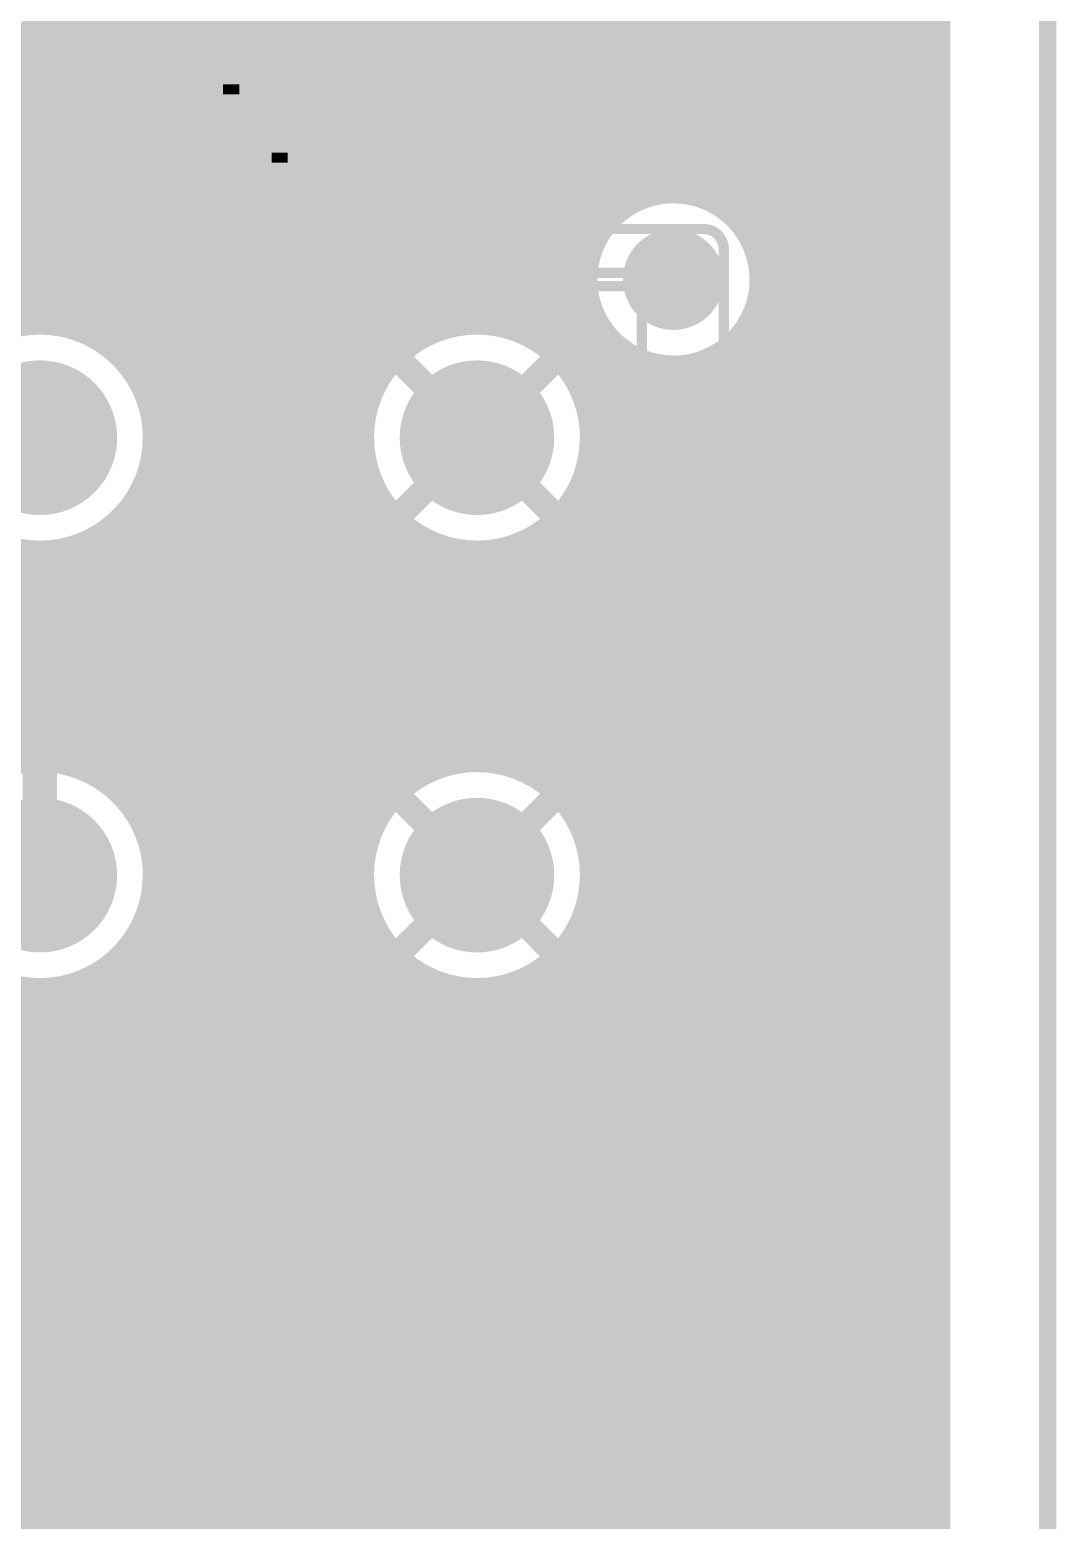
# Model space of a CAD drawing. Extents: x -5 to 100, y -56 to 115.
# Drawn here: x 84.86 to 100.13, y 48.76 to 70.9 of the extents above; entities that cross this region are included whole.
import ezdxf

# ---------------------------------------------------------------- set-up
doc = ezdxf.new("R2010")
doc.units = 0
doc.header["$MEASUREMENT"] = 0
doc.layers.get('0').update_dxf_attribs({"linetype": 'CONTINUOUS'})
for name, color, linetype in [('22-314-0_BOT', 7, 'CONTINUOUS'), ('22-314-0_DRD', 7, 'CONTINUOUS'), ('22-314-0_DRL', 2, 'CONTINUOUS'), ('22-314-0_SMB', 4, 'CONTINUOUS'), ('22-314-0_SMT', 3, 'CONTINUOUS'), ('22-314-0_SST', 5, 'CONTINUOUS'), ('22-314-0_TOP', 10, 'CONTINUOUS'), ('THRUHOLE_NPT', 9, 'CONTINUOUS'), ('THRUHOLE_TAP', 12, 'CONTINUOUS')]:
    doc.layers.add(name, color=color, linetype=linetype)

# ---------------------------------------------------------------- blocks, each defined once
blk = doc.blocks.new('ROUND_3')
at = {"const_width": 1.14935}
blk.add_lwpolyline([(-0.574674, 0, 1), (0.574674, 0, 1)], format="xyb", close=True, dxfattribs=at)
blk = doc.blocks.new('ROUND_5')
at = {"const_width": 0.75057}
blk.add_lwpolyline([(-0.375284, 0, 1), (0.375284, 0, 1)], format="xyb", close=True, dxfattribs=at)
blk = doc.blocks.new('ROUND_4')
at = {"const_width": 0.7493}
blk.add_lwpolyline([(-0.37465, 0, 1), (0.37465, 0, 1)], format="xyb", close=True, dxfattribs=at)
blk = doc.blocks.new('ROUND_18')
at = {"const_width": 0.65024}
blk.add_lwpolyline([(-0.32512, 0, 1), (0.32512, 0, 1)], format="xyb", close=True, dxfattribs=at)

msp = doc.modelspace()

# ---------------------------------------------------------------- linework, layer by layer
at = {"layer": '22-314-0_BOT'}
for points, const_width in [([(84.8868, 113.665), (84.8868, 66.4972)], 0.254), ([(85.1154, 113.665), (85.1154, 66.49974)], 0.254), ([(85.344, 113.665), (85.344, 66.46926)], 0.254), ([(85.5726, 113.665), (85.5726, 66.40576)], 0.254), ([(85.8012, 113.665), (85.8012, 66.30416)], 0.254), ([(86.0298, 113.665), (86.0298, 66.1543)], 0.254), ([(86.2584, 113.665), (86.2584, 65.94094)], 0.254), ([(86.487, 113.665), (86.487, 65.60566)], 0.254), ([(86.7156, 113.665), (86.7156, 13.92936)], 0.254), ([(86.9442, 113.665), (86.9442, 18.6182)], 0.254), ([(87.1728, 113.665), (87.1728, 18.95094)], 0.254), ([(87.4014, 113.665), (87.4014, 19.16684)], 0.254), ([(87.63, 113.665), (87.63, 19.31416)], 0.254), ([(87.8586, 113.665), (87.8586, 19.41576)], 0.254), ([(97.4598, 113.665), (97.4598, 3.1623)], 0.254), ([(97.6884, 113.665), (97.6884, 2.9718)], 0.254), ([(97.917, 113.665), (97.917, 2.74574)], 0.254), ([(98.1456, 113.665), (98.1456, 2.48158)], 0.254), ([(98.3742, 113.665), (98.3742, 2.16154)], 0.254), ([(98.425, 113.665), (98.425, 2.07772)], 0.254), ([(94.2594, 100.69068), (94.2594, 68.4403)], 0.254), ([(93.8022, 100.4189), (93.8022, 68.28282)], 0.254), ([(94.0308, 100.5459), (94.0308, 68.38696)], 0.254), ([(91.2876, 93.39834), (91.2876, 66.48704)], 0.254), ([(93.5736, 93.28912), (93.5736, 68.11264)], 0.254), ([(91.5162, 93.0275), (91.5162, 66.50228)], 0.254), ([(93.345, 92.9767), (93.345, 67.82308)], 0.254), ([(91.7448, 92.82684), (91.7448, 66.48704)], 0.254), ([(91.9734, 92.70238), (91.9734, 66.43624)], 0.254), ([(92.8878, 92.6846), (92.8878, 65.7733)], 0.254), ([(93.1164, 92.79382), (93.1164, 65.27038)], 0.254), ([(92.202, 92.6338), (92.202, 66.35242)], 0.254), ([(92.4306, 92.6084), (92.4306, 66.22542)], 0.254), ([(92.6592, 92.62364), (92.6592, 66.04254)], 0.254), ([(94.488, 85.7504), (94.488, 68.45046)], 0.254), ([(97.2312, 85.64626), (97.2312, 3.3274)], 0.254), ([(94.7166, 85.3821), (94.7166, 68.41998)], 0.254), ([(94.9452, 85.15858), (94.9452, 68.34378)], 0.254), ([(97.0026, 85.32368), (97.0026, 3.46964)], 0.254), ([(95.1738, 85.01126), (95.1738, 68.2117)], 0.254), ([(95.4024, 84.91474), (95.4024, 67.99834)], 0.254), ([(96.5454, 84.98586), (96.5454, 3.6957)], 0.254), ([(96.774, 85.12048), (96.774, 3.59156)], 0.254), ([(95.631, 84.85632), (95.631, 67.58432)], 0.254), ([(95.8596, 84.836), (95.8596, 3.91414)], 0.254), ([(96.0882, 84.8487), (96.0882, 3.85572)], 0.254), ([(96.3168, 84.89696), (96.3168, 3.7846)], 0.254), ([(91.059, 84.36102), (91.059, 66.43878)], 0.254), ([(88.0872, 84.20608), (88.0872, 19.47926)], 0.254), ([(88.3158, 83.89112), (88.3158, 19.50974)], 0.254), ([(90.8304, 83.98002), (90.8304, 66.35496)], 0.254), ([(88.5444, 83.68538), (88.5444, 19.5072)], 0.254), ([(90.3732, 83.58378), (90.3732, 66.04762)], 0.254), ([(90.6018, 83.74634), (90.6018, 66.22796)], 0.254), ([(88.773, 83.54314), (88.773, 19.47164)], 0.254), ([(89.0016, 83.44408), (89.0016, 19.4056)], 0.254), ([(89.2302, 83.38566), (89.2302, 19.29638)], 0.254), ([(89.6874, 83.3628), (89.6874, 18.91538)], 0.254), ([(89.916, 83.4009), (89.916, 65.28308)], 0.254), ([(90.1446, 83.47202), (90.1446, 65.77838)], 0.254), ([(89.4588, 83.35772), (89.4588, 19.14144)], 0.254), ([(98.425, 70.8914), (79.79156, 70.8914)], 0.254), ([(98.425, 70.6628), (80.02016, 70.6628)], 0.254), ([(98.425, 70.4342), (80.24876, 70.4342)], 0.254), ([(98.425, 70.2056), (80.47736, 70.2056)], 0.254), ([(98.425, 69.977), (80.6704, 69.977)], 0.254), ([(98.425, 69.7484), (80.75676, 69.7484)], 0.254), ([(98.425, 69.5198), (80.772, 69.5198)], 0.254), ([(98.425, 69.2912), (80.772, 69.2912)], 0.254), ([(98.425, 69.0626), (80.772, 69.0626)], 0.254), ([(98.425, 68.834), (80.772, 68.834)], 0.254), ([(98.425, 68.6054), (80.772, 68.6054)], 0.254), ([(94.00286, 68.3768), (80.772, 68.3768)], 0.254), ([(98.425, 68.3768), (94.86646, 68.3768)], 0.254), ([(93.61424, 68.1482), (80.772, 68.1482)], 0.254), ([(98.425, 68.1482), (95.25508, 68.1482)], 0.254), ([(93.40596, 67.9196), (80.772, 67.9196)], 0.254), ([(98.425, 67.9196), (95.46336, 67.9196)], 0.254), ([(93.27896, 67.691), (80.772, 67.691)], 0.254), ([(98.425, 67.691), (95.59036, 67.691)], 0.254), ([(93.2053, 67.4624), (80.772, 67.4624)], 0.254), ([(98.425, 67.4624), (95.66402, 67.4624)], 0.254), ([(93.17736, 67.2338), (80.772, 67.2338)], 0.254), ([(98.425, 67.2338), (95.69196, 67.2338)], 0.254), ([(93.19006, 67.0052), (80.772, 67.0052)], 0.254), ([(98.425, 67.0052), (95.67926, 67.0052)], 0.254), ([(93.24848, 66.7766), (80.772, 66.7766)], 0.254), ([(98.425, 66.7766), (95.62084, 66.7766)], 0.254), ([(95.631, 66.80454), (95.631, 44.72432)], 0.254), ([(93.35516, 66.548), (80.772, 66.548)], 0.254), ([(93.345, 66.56578), (93.345, 44.96308)], 0.254), ([(98.425, 66.548), (95.51416, 66.548)], 0.254), ([(90.75674, 66.3194), (85.77072, 66.3194)], 0.254), ([(93.53042, 66.3194), (92.27058, 66.3194)], 0.254), ([(98.425, 66.3194), (95.3389, 66.3194)], 0.254), ([(95.4024, 66.39052), (95.4024, 45.13834)], 0.254), ([(90.42146, 66.0908), (86.10854, 66.0908)], 0.254), ([(93.83014, 66.0908), (92.6084, 66.0908)], 0.254), ([(93.5736, 66.27622), (93.5736, 45.25264)], 0.254), ([(93.8022, 66.10604), (93.8022, 45.42282)], 0.254), ([(98.425, 66.0908), (95.03664, 66.0908)], 0.254), ([(95.1738, 66.17716), (95.1738, 45.3517)], 0.254), ([(90.3859, 65.97142), (91.51366, 64.84366)], 0.381), ([(92.64142, 65.97142), (91.51366, 64.84366)], 0.381), ([(94.0308, 66.0019), (94.0308, 45.52696)], 0.254), ([(94.2594, 65.94856), (94.2594, 45.5803)], 0.254), ([(94.488, 65.9384), (94.488, 45.59046)], 0.254), ([(94.7166, 65.96888), (94.7166, 45.55998)], 0.254), ([(94.9452, 66.04508), (94.9452, 45.48378)], 0.254), ([(90.20556, 65.8622), (86.3219, 65.8622)], 0.254), ([(98.425, 65.8622), (92.82176, 65.8622)], 0.254), ([(90.0557, 65.6336), (86.47176, 65.6336)], 0.254), ([(98.425, 65.6336), (92.97162, 65.6336)], 0.254), ([(89.9541, 65.405), (86.57336, 65.405)], 0.254), ([(98.425, 65.405), (93.07322, 65.405)], 0.254), ([(89.8906, 65.1764), (86.6394, 65.1764)], 0.254), ([(98.425, 65.1764), (93.13926, 65.1764)], 0.254), ([(89.86012, 64.9478), (86.66988, 64.9478)], 0.254), ([(90.3859, 63.7159), (91.51366, 64.84366)], 0.381), ([(92.64142, 63.7159), (91.51366, 64.84366)], 0.381), ([(98.425, 64.9478), (93.16974, 64.9478)], 0.254), ([(89.86012, 64.7192), (86.66734, 64.7192)], 0.254), ([(98.425, 64.7192), (93.1672, 64.7192)], 0.254), ([(89.89568, 64.4906), (86.63432, 64.4906)], 0.254), ([(89.916, 64.40424), (89.916, 58.78322)], 0.254), ([(93.1164, 64.41694), (93.1164, 58.77052)], 0.254), ([(98.425, 64.4906), (93.13418, 64.4906)], 0.254), ([(89.96172, 64.262), (86.56574, 64.262)], 0.254), ([(98.425, 64.262), (93.0656, 64.262)], 0.254), ([(90.0684, 64.0334), (86.45906, 64.0334)], 0.254), ([(86.487, 64.08166), (86.487, 59.1058)], 0.254), ([(90.1446, 63.91148), (90.1446, 59.27852)], 0.254), ([(92.8878, 63.91656), (92.8878, 59.27344)], 0.254), ([(98.425, 64.0334), (92.95892, 64.0334)], 0.254), ([(86.2584, 63.74892), (86.2584, 59.44108)], 0.254), ([(90.22334, 63.8048), (86.30666, 63.8048)], 0.254), ([(98.425, 63.8048), (92.80652, 63.8048)], 0.254), ([(86.0298, 63.53302), (86.0298, 59.65444)], 0.254), ([(90.44686, 63.5762), (86.0806, 63.5762)], 0.254), ([(90.3732, 63.64224), (90.3732, 59.54776)], 0.254), ([(90.6018, 63.45936), (90.6018, 59.7281)], 0.254), ([(92.4306, 63.4619), (92.4306, 59.72556)], 0.254), ([(98.425, 63.5762), (92.58046, 63.5762)], 0.254), ([(92.6592, 63.64478), (92.6592, 59.54268)], 0.254), ([(85.344, 63.2206), (85.344, 59.9694)], 0.254), ([(85.5726, 63.2841), (85.5726, 59.9059)], 0.254), ([(90.80246, 63.3476), (85.72754, 63.3476)], 0.254), ([(85.8012, 63.3857), (85.8012, 59.8043)], 0.254), ([(90.8304, 63.3349), (90.8304, 59.8551)], 0.254), ([(91.059, 63.25108), (91.059, 59.93892)], 0.254), ([(91.9734, 63.25108), (91.9734, 59.93638)], 0.254), ([(92.202, 63.3349), (92.202, 59.85256)], 0.254), ([(98.425, 63.3476), (92.2274, 63.3476)], 0.254), ([(98.425, 63.119), (80.772, 63.119)], 0.254), ([(84.8868, 63.19012), (84.8868, 59.99734)], 0.254), ([(85.1154, 63.19012), (85.1154, 59.99988)], 0.254), ([(91.2876, 63.20282), (91.2876, 59.98718)], 0.254), ([(91.5162, 63.18758), (91.5162, 60.00242)], 0.254), ([(91.7448, 63.20282), (91.7448, 59.98718)], 0.254), ([(98.425, 62.8904), (80.772, 62.8904)], 0.254), ([(98.425, 62.6618), (80.772, 62.6618)], 0.254), ([(98.425, 62.4332), (80.772, 62.4332)], 0.254), ([(98.425, 62.2046), (80.772, 62.2046)], 0.254), ([(98.425, 61.976), (80.772, 61.976)], 0.254), ([(98.425, 61.7474), (80.772, 61.7474)], 0.254), ([(98.425, 61.5188), (80.772, 61.5188)], 0.254), ([(98.425, 61.2902), (80.772, 61.2902)], 0.254), ([(98.425, 61.0616), (80.772, 61.0616)], 0.254), ([(98.425, 60.833), (80.772, 60.833)], 0.254), ([(98.425, 60.6044), (80.772, 60.6044)], 0.254), ([(98.425, 60.3758), (80.772, 60.3758)], 0.254), ([(98.425, 60.1472), (80.772, 60.1472)], 0.254), ([(90.99296, 59.9186), (85.5345, 59.9186)], 0.254), ([(98.425, 59.9186), (92.03436, 59.9186)], 0.254), ([(90.54592, 59.69), (85.98408, 59.69)], 0.254), ([(98.425, 59.69), (92.48394, 59.69)], 0.254), ([(90.28938, 59.4614), (86.24062, 59.4614)], 0.254), ([(90.3859, 59.47156), (91.51366, 58.3438)], 0.381), ([(92.64142, 59.47156), (91.51366, 58.3438)], 0.381), ([(98.425, 59.4614), (92.74048, 59.4614)], 0.254), ([(90.11412, 59.2328), (86.41334, 59.2328)], 0.254), ([(98.425, 59.2328), (92.9132, 59.2328)], 0.254), ([(89.9922, 59.0042), (86.53526, 59.0042)], 0.254), ([(98.425, 59.0042), (93.03512, 59.0042)], 0.254), ([(89.91346, 58.7756), (86.614, 58.7756)], 0.254), ([(98.425, 58.7756), (93.11386, 58.7756)], 0.254), ([(89.86774, 58.547), (86.65972, 58.547)], 0.254), ([(90.3859, 57.21604), (91.51366, 58.3438)], 0.381), ([(92.64142, 57.21604), (91.51366, 58.3438)], 0.381), ([(98.425, 58.547), (93.15958, 58.547)], 0.254), ([(89.85758, 58.3184), (86.67242, 58.3184)], 0.254), ([(98.425, 58.3184), (93.17228, 58.3184)], 0.254), ([(89.87536, 58.0898), (86.6521, 58.0898)], 0.254), ([(89.916, 57.90438), (89.916, 42.42308)], 0.254), ([(93.1164, 57.91708), (93.1164, 42.41038)], 0.254), ([(98.425, 58.0898), (93.15196, 58.0898)], 0.254), ([(89.9287, 57.8612), (86.59876, 57.8612)], 0.254), ([(98.425, 57.8612), (93.09862, 57.8612)], 0.254), ([(86.487, 57.5818), (86.487, 42.74566)], 0.254), ([(90.0176, 57.6326), (86.5124, 57.6326)], 0.254), ([(98.425, 57.6326), (93.01226, 57.6326)], 0.254), ([(86.2584, 57.24906), (86.2584, 43.08094)], 0.254), ([(90.14968, 57.404), (86.38032, 57.404)], 0.254), ([(90.1446, 57.41162), (90.1446, 42.91838)], 0.254), ([(98.425, 57.404), (92.88018, 57.404)], 0.254), ([(92.8878, 57.4167), (92.8878, 42.9133)], 0.254), ([(86.0298, 57.03316), (86.0298, 43.2943)], 0.254), ([(90.33764, 57.1754), (86.18982, 57.1754)], 0.254), ([(90.3732, 57.14238), (90.3732, 43.18762)], 0.254), ([(92.6592, 57.14492), (92.6592, 43.18254)], 0.254), ([(98.425, 57.1754), (92.68968, 57.1754)], 0.254), ([(85.8012, 56.88584), (85.8012, 43.44416)], 0.254), ([(90.62212, 56.9468), (85.90534, 56.9468)], 0.254), ([(90.6018, 56.9595), (90.6018, 43.36796)], 0.254), ([(90.8304, 56.83504), (90.8304, 43.49496)], 0.254), ([(92.202, 56.83504), (92.202, 43.49242)], 0.254), ([(98.425, 56.9468), (92.4052, 56.9468)], 0.254), ([(92.4306, 56.96204), (92.4306, 43.36542)], 0.254), ([(84.8868, 56.69026), (84.8868, 43.6372)], 0.254), ([(85.1154, 56.69026), (85.1154, 43.63974)], 0.254), ([(91.19362, 56.7182), (85.33384, 56.7182)], 0.254), ([(85.344, 56.72074), (85.344, 43.60926)], 0.254), ([(85.5726, 56.78424), (85.5726, 43.54576)], 0.254), ([(91.059, 56.75122), (91.059, 43.57878)], 0.254), ([(91.2876, 56.70296), (91.2876, 43.62704)], 0.254), ([(91.5162, 56.68772), (91.5162, 43.64228)], 0.254), ([(91.7448, 56.70296), (91.7448, 43.62704)], 0.254), ([(98.425, 56.7182), (91.8337, 56.7182)], 0.254), ([(91.9734, 56.75122), (91.9734, 43.57624)], 0.254), ([(98.425, 56.4896), (80.772, 56.4896)], 0.254), ([(98.425, 56.261), (80.772, 56.261)], 0.254), ([(98.425, 56.0324), (80.772, 56.0324)], 0.254), ([(98.425, 55.8038), (80.772, 55.8038)], 0.254), ([(98.425, 55.5752), (80.772, 55.5752)], 0.254), ([(98.425, 55.3466), (80.772, 55.3466)], 0.254), ([(98.425, 55.118), (80.772, 55.118)], 0.254), ([(98.425, 54.8894), (80.772, 54.8894)], 0.254), ([(98.425, 54.6608), (80.772, 54.6608)], 0.254), ([(98.425, 54.4322), (80.772, 54.4322)], 0.254), ([(98.425, 54.2036), (80.772, 54.2036)], 0.254), ([(98.425, 53.975), (80.772, 53.975)], 0.254), ([(98.425, 53.7464), (80.772, 53.7464)], 0.254), ([(98.425, 53.5178), (80.772, 53.5178)], 0.254), ([(98.425, 53.2892), (80.772, 53.2892)], 0.254), ([(98.425, 53.0606), (80.772, 53.0606)], 0.254), ([(98.425, 52.832), (80.772, 52.832)], 0.254), ([(98.425, 52.6034), (80.772, 52.6034)], 0.254), ([(98.425, 52.3748), (80.772, 52.3748)], 0.254), ([(98.425, 52.1462), (80.772, 52.1462)], 0.254), ([(98.425, 51.9176), (80.772, 51.9176)], 0.254), ([(98.425, 51.689), (80.772, 51.689)], 0.254), ([(98.425, 51.4604), (80.772, 51.4604)], 0.254), ([(98.425, 51.2318), (80.772, 51.2318)], 0.254), ([(98.425, 51.0032), (80.772, 51.0032)], 0.254), ([(98.425, 50.7746), (80.772, 50.7746)], 0.254), ([(98.425, 50.546), (80.772, 50.546)], 0.254), ([(98.425, 50.3174), (80.772, 50.3174)], 0.254), ([(98.425, 50.0888), (80.772, 50.0888)], 0.254), ([(98.425, 49.8602), (80.772, 49.8602)], 0.254), ([(98.425, 49.6316), (80.772, 49.6316)], 0.254), ([(98.425, 49.403), (80.772, 49.403)], 0.254), ([(98.425, 49.1744), (80.772, 49.1744)], 0.254), ([(98.425, 48.9458), (80.772, 48.9458)], 0.254), ([(98.425, 48.7172), (80.772, 48.7172)], 0.254)]:
    msp.add_lwpolyline(points, dxfattribs=dict(at, const_width=const_width))
at = {"layer": '22-314-0_BOT', "const_width": 0.254}
for points in [[(94.43466, 68.453, 0.4142136), (93.17736, 67.1957)], [(95.69196, 67.1957, 0.4142136), (94.43466, 68.453)], [(93.17736, 67.1957, 0.4142136), (94.43466, 65.9384)], [(94.43466, 65.93586, 0.4142136), (95.6945, 67.1957)], [(85.0138, 66.50228, 0.4142136), (83.35518, 64.84366)], [(86.67242, 64.84366, 0.4142136), (85.0138, 66.50228)], [(91.51366, 66.50228, 0.4142136), (89.85504, 64.84366)], [(93.17228, 64.84366, 0.4142136), (91.51366, 66.50228)], [(83.35772, 64.84366, 0.4142136), (85.0138, 63.18758)], [(85.0138, 63.18758, 0.4142136), (86.66988, 64.84366)], [(89.85758, 64.84366, 0.4142136), (91.51366, 63.18758)], [(91.51366, 63.18758, 0.4142136), (93.16974, 64.84366)], [(85.0138, 60.00242, 0.4142136), (83.35518, 58.3438)], [(86.67242, 58.3438, 0.4142136), (85.0138, 60.00242)], [(91.51366, 60.00242, 0.4142136), (89.85504, 58.3438)], [(93.17228, 58.3438, 0.4142136), (91.51366, 60.00242)], [(83.35772, 58.3438, 0.4142136), (85.0138, 56.68772)], [(85.0138, 56.68772, 0.4142136), (86.66988, 58.3438)], [(89.85758, 58.3438, 0.4142136), (91.51366, 56.68772)], [(91.51366, 56.68772, 0.4142136), (93.16974, 58.3438)]]:
    msp.add_lwpolyline(points, format="xyb", dxfattribs=at)
at = {"layer": '22-314-0_DRD', "const_width": 0.254}
for points in [[(99.9998, -2.99974), (99.9998, 112.99952)], [(85.6488, 65.47866), (84.3788, 65.47866)], [(85.6488, 65.47866), (84.3788, 64.20866)], [(85.6488, 64.20866), (84.3788, 65.47866)], [(85.6488, 64.20866), (85.6488, 65.47866)], [(90.87866, 65.47866), (90.87866, 64.20866)], [(92.14866, 65.47866), (90.87866, 65.47866)], [(92.14866, 65.47866), (90.87866, 64.20866)], [(92.14866, 64.20866), (90.87866, 65.47866)], [(92.14866, 64.20866), (92.14866, 65.47866)], [(84.3788, 64.20866), (85.6488, 64.20866)], [(90.87866, 64.20866), (92.14866, 64.20866)], [(85.6488, 58.9788), (84.3788, 58.9788)], [(85.6488, 58.9788), (84.3788, 57.7088)], [(85.6488, 57.7088), (84.3788, 58.9788)], [(85.6488, 57.7088), (85.6488, 58.9788)], [(90.87866, 58.9788), (90.87866, 57.7088)], [(92.14866, 58.9788), (90.87866, 58.9788)], [(92.14866, 58.9788), (90.87866, 57.7088)], [(92.14866, 57.7088), (90.87866, 58.9788)], [(92.14866, 57.7088), (92.14866, 58.9788)], [(84.3788, 57.7088), (85.6488, 57.7088)], [(90.87866, 57.7088), (92.14866, 57.7088)]]:
    msp.add_lwpolyline(points, dxfattribs=at)
at = {"layer": '22-314-0_DRL', "const_width": 0.254}
msp.add_lwpolyline([(99.9998, -2.99974), (99.9998, 112.99952)], dxfattribs=at)
at = {"layer": '22-314-0_SST'}
for points, const_width in [([(88.57742, 69.00418), (88.57742, 70.02018), (88.46058, 69.85)], 0.1524), ([(87.56142, 69.342), (87.56142, 69.17182), (87.62238, 69.00418), (87.8586, 69.00418), (87.91702, 69.17182), (87.91702, 70.02018)], 0.1524), ([(87.97798, 70.02018), (87.73922, 70.02018)], 0.1524), ([(89.1794, 69.00418), (89.535, 70.02018), (89.06002, 70.02018)], 0.1524), ([(88.6968, 69.00418), (88.46058, 69.00418)], 0.1524), ([(81.64576, 67.945), (94.88424, 67.945)], 0.1524), ([(95.18396, 67.64528), (95.18396, 55.54472)], 0.1524), ([(82.56524, 65.09512), (83.26374, 65.09512), (82.81416, 64.64554), (82.81416, 61.6458), (88.2142, 61.6458), (88.2142, 64.29502), (87.21598, 64.29502), (87.21598, 67.29476), (82.56524, 67.29476), (82.56524, 64.64554), (82.81416, 64.64554)], 0.1524), ([(87.21598, 67.29476), (86.76386, 67.0941)], 0.1524), ([(93.71584, 61.6458), (88.3158, 61.6458), (88.76538, 61.84392), (93.26372, 61.84392), (93.71584, 61.6458), (93.71584, 64.64554), (93.96476, 64.64554), (93.96476, 67.29476), (89.31402, 67.29476)], 0.1524), ([(89.7636, 67.0941), (89.7636, 63.84544), (89.31402, 64.29502), (89.31402, 67.29476), (89.7636, 67.0941), (93.96476, 67.0941)], 0.1524), ([(82.56524, 67.0941), (86.76386, 67.0941), (86.76386, 63.84544)], 0.1524), ([(87.76462, 66.94424), (87.76462, 64.84366), (88.76538, 64.84366), (88.76538, 66.94424), (87.76462, 66.94424)], 0.1524), ([(93.26372, 61.84392), (93.26372, 65.09512), (93.96476, 65.09512)], 0.1524), ([(93.26372, 65.09512), (93.71584, 64.64554)], 0.1524), ([(88.3158, 61.6458), (88.3158, 64.29502), (88.76538, 63.84544), (89.7636, 63.84544)], 0.1524), ([(87.21598, 64.29502), (86.76386, 63.84544), (87.76462, 63.84544)], 0.1524), ([(87.76462, 61.84392), (87.76462, 63.84544), (88.2142, 64.29502)], 0.1524), ([(89.31402, 64.29502), (88.3158, 64.29502)], 0.1524), ([(88.76538, 61.84392), (88.76538, 63.84544)], 0.1524), ([(94.08668, 62.71768), (94.2975, 62.50432), (94.72168, 62.50432), (94.9325, 62.71768), (94.9325, 62.9285), (94.50832, 63.35268), (94.9325, 63.77432), (94.08668, 63.77432)], 0.254), ([(82.81416, 61.6458), (83.26374, 61.84392), (87.76462, 61.84392), (88.2142, 61.6458)], 0.1524), ([(86.76386, 61.34354), (87.21598, 61.46546), (87.21598, 55.69458), (86.76386, 56.0959), (86.76386, 61.34354), (83.26374, 61.34354), (82.81416, 61.46546), (82.81416, 55.69458), (83.71586, 55.69458), (83.71586, 55.245), (82.89544, 55.245), (81.64576, 55.245)], 0.1524), ([(87.21598, 61.46546), (82.81416, 61.46546)], 0.1524), ([(94.88424, 55.245), (93.63456, 55.245), (92.81414, 55.245), (92.81414, 55.69458), (93.71584, 55.69458), (93.71584, 61.46546), (89.31402, 61.46546), (89.31402, 55.69458), (90.71356, 55.69458), (90.71356, 55.44566), (90.91422, 55.44566), (90.91422, 53.19522), (92.61602, 53.19522)], 0.1524), ([(89.31402, 61.46546), (89.7636, 61.34354)], 0.1524), ([(89.7636, 56.0959), (89.7636, 61.34354), (93.26372, 61.34354), (93.26372, 56.0959), (92.61602, 56.0959), (92.81414, 55.69458)], 0.1524), ([(93.71584, 61.46546), (93.26372, 61.34354)], 0.1524), ([(87.76462, 56.24576), (88.76538, 56.24576), (88.76538, 60.8457), (87.76462, 60.8457), (87.76462, 56.24576)], 0.1524), ([(90.91422, 55.44566), (90.91422, 56.0959), (90.71356, 55.69458)], 0.1524), ([(83.19516, 52.94376), (83.91398, 52.94376), (92.61602, 52.94376), (92.61602, 54.1782), (92.61602, 56.0959), (90.91422, 56.0959), (89.7636, 56.0959), (89.31402, 55.69458)], 0.1524), ([(83.71586, 55.245), (83.91398, 54.1782), (83.91398, 56.0959), (85.61578, 56.0959), (85.8139, 55.69458), (85.8139, 55.44566), (85.61578, 55.44566), (85.61578, 53.19522), (83.91398, 53.19522)], 0.1524), ([(86.76386, 56.0959), (85.61578, 56.0959), (85.61578, 55.44566)], 0.1524), ([(93.71584, 55.69458), (93.26372, 56.0959)], 0.1524), ([(85.8139, 55.69458), (87.21598, 55.69458)], 0.1524), ([(90.71356, 55.44566), (85.8139, 55.44566)], 0.1524), ([(90.41384, 55.44566), (90.41384, 53.19522), (86.11362, 53.19522), (86.11362, 55.44566)], 0.1524), ([(86.11362, 55.245), (90.41384, 55.245)], 0.1524), ([(92.81414, 55.245), (92.61602, 54.1782)], 0.1524), ([(93.63456, 53.24602), (93.63456, 55.245)], 0.1524), ([(94.50832, 53.48732), (94.50832, 54.75732), (94.2975, 54.5465)], 0.254), ([(83.91398, 53.6956), (85.61578, 53.6956)], 0.1524), ([(86.11362, 53.6956), (90.41384, 53.6956)], 0.1524), ([(90.91422, 53.6956), (92.61602, 53.6956)], 0.1524), ([(94.72168, 53.48732), (94.2975, 53.48732)], 0.254), ([(92.61602, 52.94376), (93.33484, 52.94376)], 0.1524)]:
    msp.add_lwpolyline(points, dxfattribs=dict(at, const_width=const_width))
at = {"layer": '22-314-0_SST', "const_width": 0.1524}
for points in [[(95.18396, 67.64528, 0.4142136), (94.88424, 67.945)], [(94.88424, 55.245, 0.4142136), (95.18396, 55.54472)], [(93.33484, 52.94376, 0.4142136), (93.6371, 53.24602)]]:
    msp.add_lwpolyline(points, format="xyb", dxfattribs=at)
at = {"layer": '22-314-0_TOP'}
for points, const_width in [([(97.4598, 113.665), (97.4598, 3.1623)], 0.254), ([(97.6884, 113.665), (97.6884, 2.9718)], 0.254), ([(97.917, 113.665), (97.917, 2.74574)], 0.254), ([(98.1456, 113.665), (98.1456, 2.48158)], 0.254), ([(98.3742, 113.665), (98.3742, 2.16154)], 0.254), ([(98.425, 113.665), (98.425, 2.07772)], 0.254), ([(84.8868, 88.58504), (84.8868, 66.4972)], 0.254), ([(85.1154, 88.35644), (85.1154, 66.49974)], 0.254), ([(85.344, 88.12784), (85.344, 66.46926)], 0.254), ([(85.5726, 87.89924), (85.5726, 66.40576)], 0.254), ([(85.8012, 87.67064), (85.8012, 66.30416)], 0.254), ([(86.0298, 87.44204), (86.0298, 66.1543)], 0.254), ([(86.2584, 87.21344), (86.2584, 65.94094)], 0.254), ([(86.487, 86.98484), (86.487, 65.60566)], 0.254), ([(86.7156, 86.75624), (86.7156, 40.386)], 0.254), ([(86.9442, 86.52764), (86.9442, 40.386)], 0.254), ([(87.1728, 86.29904), (87.1728, 40.386)], 0.254), ([(87.4014, 86.07044), (87.4014, 40.386)], 0.254), ([(87.63, 85.84184), (87.63, 40.386)], 0.254), ([(87.8586, 85.61324), (87.8586, 40.386)], 0.254), ([(91.2876, 85.598), (91.2876, 66.48704)], 0.254), ([(91.5162, 85.598), (91.5162, 66.50228)], 0.254), ([(91.7448, 85.598), (91.7448, 66.48704)], 0.254), ([(91.9734, 85.598), (91.9734, 66.43624)], 0.254), ([(92.202, 85.598), (92.202, 66.35242)], 0.254), ([(92.4306, 85.598), (92.4306, 66.22542)], 0.254), ([(92.6592, 85.598), (92.6592, 66.04254)], 0.254), ([(92.8878, 85.598), (92.8878, 65.7733)], 0.254), ([(93.1164, 85.598), (93.1164, 65.27038)], 0.254), ([(93.345, 85.598), (93.345, 67.82308)], 0.254), ([(93.5736, 85.598), (93.5736, 68.11264)], 0.254), ([(93.8022, 85.598), (93.8022, 68.28282)], 0.254), ([(94.0308, 85.598), (94.0308, 68.38696)], 0.254), ([(94.2594, 85.598), (94.2594, 68.4403)], 0.254), ([(94.488, 85.598), (94.488, 68.45046)], 0.254), ([(97.2312, 85.64626), (97.2312, 3.3274)], 0.254), ([(94.7166, 85.3821), (94.7166, 68.41998)], 0.254), ([(94.9452, 85.15858), (94.9452, 68.34378)], 0.254), ([(97.0026, 85.32368), (97.0026, 3.46964)], 0.254), ([(95.1738, 85.01126), (95.1738, 68.2117)], 0.254), ([(95.4024, 84.91474), (95.4024, 67.99834)], 0.254), ([(96.5454, 84.98586), (96.5454, 3.6957)], 0.254), ([(96.774, 85.12048), (96.774, 3.59156)], 0.254), ([(95.631, 84.85632), (95.631, 67.58432)], 0.254), ([(95.8596, 84.836), (95.8596, 3.91414)], 0.254), ([(96.0882, 84.8487), (96.0882, 3.85572)], 0.254), ([(96.3168, 84.89696), (96.3168, 3.7846)], 0.254), ([(91.059, 84.36102), (91.059, 66.43878)], 0.254), ([(88.0872, 84.20608), (88.0872, 40.386)], 0.254), ([(88.3158, 83.89112), (88.3158, 40.386)], 0.254), ([(90.8304, 83.98002), (90.8304, 66.35496)], 0.254), ([(88.5444, 83.68538), (88.5444, 40.386)], 0.254), ([(90.3732, 83.58378), (90.3732, 66.04762)], 0.254), ([(90.6018, 83.74634), (90.6018, 66.22796)], 0.254), ([(88.773, 83.54314), (88.773, 40.386)], 0.254), ([(89.0016, 83.44408), (89.0016, 40.386)], 0.254), ([(89.2302, 83.38566), (89.2302, 40.386)], 0.254), ([(89.6874, 83.3628), (89.6874, 40.47236)], 0.254), ([(89.916, 83.4009), (89.916, 65.28308)], 0.254), ([(90.1446, 83.47202), (90.1446, 65.77838)], 0.254), ([(89.4588, 83.35772), (89.4588, 40.386)], 0.254), ([(98.425, 70.8914), (80.04556, 70.8914)], 0.254), ([(85.0138, 64.84366), (79.33436, 70.5231), (26.24836, 70.5231)], 0.508), ([(98.425, 70.6628), (80.27416, 70.6628)], 0.254), ([(98.425, 70.4342), (80.50276, 70.4342)], 0.254), ([(98.425, 70.2056), (80.73136, 70.2056)], 0.254), ([(98.425, 69.977), (80.95996, 69.977)], 0.254), ([(85.0138, 58.3438), (85.0138, 61.0362), (76.454, 69.596), (31.496, 69.596), (31.242, 69.342)], 0.508), ([(77.36586, 69.7611), (85.54974, 61.57976)], 0.254), ([(98.425, 69.7484), (81.18856, 69.7484)], 0.254), ([(98.425, 69.5198), (81.41716, 69.5198)], 0.254), ([(98.425, 69.2912), (81.64576, 69.2912)], 0.254), ([(98.425, 69.0626), (81.87436, 69.0626)], 0.254), ([(98.425, 68.834), (82.10296, 68.834)], 0.254), ([(98.425, 68.6054), (82.33156, 68.6054)], 0.254), ([(94.00286, 68.3768), (82.56016, 68.3768)], 0.254), ([(98.425, 68.3768), (94.86646, 68.3768)], 0.254), ([(93.61424, 68.1482), (82.78876, 68.1482)], 0.254), ([(98.425, 68.1482), (95.25508, 68.1482)], 0.254), ([(93.40596, 67.9196), (83.01736, 67.9196)], 0.254), ([(98.425, 67.9196), (95.46336, 67.9196)], 0.254), ([(93.27896, 67.691), (83.24596, 67.691)], 0.254), ([(98.425, 67.691), (95.59036, 67.691)], 0.254), ([(93.2053, 67.4624), (83.47456, 67.4624)], 0.254), ([(98.425, 67.4624), (95.66402, 67.4624)], 0.254), ([(93.17736, 67.2338), (83.70316, 67.2338)], 0.254), ([(98.425, 67.2338), (95.69196, 67.2338)], 0.254), ([(93.19006, 67.0052), (83.93176, 67.0052)], 0.254), ([(98.425, 67.0052), (95.67926, 67.0052)], 0.254), ([(93.24848, 66.7766), (84.16036, 66.7766)], 0.254), ([(98.425, 66.7766), (95.62084, 66.7766)], 0.254), ([(95.631, 66.80454), (95.631, 44.72432)], 0.254), ([(93.35516, 66.548), (84.38896, 66.548)], 0.254), ([(93.345, 66.56578), (93.345, 44.96308)], 0.254), ([(98.425, 66.548), (95.51416, 66.548)], 0.254), ([(90.75674, 66.3194), (85.77072, 66.3194)], 0.254), ([(93.53042, 66.3194), (92.27058, 66.3194)], 0.254), ([(98.425, 66.3194), (95.3389, 66.3194)], 0.254), ([(95.4024, 66.39052), (95.4024, 45.13834)], 0.254), ([(90.42146, 66.0908), (86.10854, 66.0908)], 0.254), ([(93.83014, 66.0908), (92.6084, 66.0908)], 0.254), ([(93.5736, 66.27622), (93.5736, 45.25264)], 0.254), ([(93.8022, 66.10604), (93.8022, 45.42282)], 0.254), ([(98.425, 66.0908), (95.03664, 66.0908)], 0.254), ([(95.1738, 66.17716), (95.1738, 45.3517)], 0.254), ([(90.3859, 65.97142), (91.51366, 64.84366)], 0.381), ([(92.64142, 65.97142), (91.51366, 64.84366)], 0.381), ([(94.0308, 66.0019), (94.0308, 45.52696)], 0.254), ([(94.2594, 65.94856), (94.2594, 45.5803)], 0.254), ([(94.488, 65.9384), (94.488, 45.59046)], 0.254), ([(94.7166, 65.96888), (94.7166, 45.55998)], 0.254), ([(94.9452, 66.04508), (94.9452, 45.48378)], 0.254), ([(90.20556, 65.8622), (86.3219, 65.8622)], 0.254), ([(98.425, 65.8622), (92.82176, 65.8622)], 0.254), ([(90.0557, 65.6336), (86.47176, 65.6336)], 0.254), ([(98.425, 65.6336), (92.97162, 65.6336)], 0.254), ([(89.9541, 65.405), (86.57336, 65.405)], 0.254), ([(98.425, 65.405), (93.07322, 65.405)], 0.254), ([(89.8906, 65.1764), (86.6394, 65.1764)], 0.254), ([(98.425, 65.1764), (93.13926, 65.1764)], 0.254), ([(89.86012, 64.9478), (86.66988, 64.9478)], 0.254), ([(90.3859, 63.7159), (91.51366, 64.84366)], 0.381), ([(92.64142, 63.7159), (91.51366, 64.84366)], 0.381), ([(98.425, 64.9478), (93.16974, 64.9478)], 0.254), ([(89.86012, 64.7192), (86.66734, 64.7192)], 0.254), ([(98.425, 64.7192), (93.1672, 64.7192)], 0.254), ([(89.89568, 64.4906), (86.63432, 64.4906)], 0.254), ([(89.916, 64.40424), (89.916, 58.78322)], 0.254), ([(93.1164, 64.41694), (93.1164, 58.77052)], 0.254), ([(98.425, 64.4906), (93.13418, 64.4906)], 0.254), ([(89.96172, 64.262), (86.56574, 64.262)], 0.254), ([(98.425, 64.262), (93.0656, 64.262)], 0.254), ([(90.0684, 64.0334), (86.45906, 64.0334)], 0.254), ([(86.487, 64.08166), (86.487, 59.1058)], 0.254), ([(90.1446, 63.91148), (90.1446, 59.27852)], 0.254), ([(92.8878, 63.91656), (92.8878, 59.27344)], 0.254), ([(98.425, 64.0334), (92.95892, 64.0334)], 0.254), ([(86.2584, 63.74892), (86.2584, 59.44108)], 0.254), ([(90.22334, 63.8048), (86.30666, 63.8048)], 0.254), ([(98.425, 63.8048), (92.80652, 63.8048)], 0.254), ([(86.0298, 63.53302), (86.0298, 59.65444)], 0.254), ([(90.44686, 63.5762), (86.0806, 63.5762)], 0.254), ([(90.3732, 63.64224), (90.3732, 59.54776)], 0.254), ([(90.6018, 63.45936), (90.6018, 59.7281)], 0.254), ([(92.4306, 63.4619), (92.4306, 59.72556)], 0.254), ([(98.425, 63.5762), (92.58046, 63.5762)], 0.254), ([(92.6592, 63.64478), (92.6592, 59.54268)], 0.254), ([(85.344, 63.2206), (85.344, 61.78296)], 0.254), ([(85.5726, 63.2841), (85.5726, 61.55436)], 0.254), ([(90.80246, 63.3476), (85.72754, 63.3476)], 0.254), ([(85.8012, 63.3857), (85.8012, 59.8043)], 0.254), ([(90.8304, 63.3349), (90.8304, 59.8551)], 0.254), ([(91.059, 63.25108), (91.059, 59.93892)], 0.254), ([(91.9734, 63.25108), (91.9734, 59.93638)], 0.254), ([(92.202, 63.3349), (92.202, 59.85256)], 0.254), ([(98.425, 63.3476), (92.2274, 63.3476)], 0.254), ([(98.425, 63.119), (84.00796, 63.119)], 0.254), ([(84.8868, 63.19012), (84.8868, 62.24016)], 0.254), ([(85.1154, 63.19012), (85.1154, 62.01156)], 0.254), ([(91.2876, 63.20282), (91.2876, 59.98718)], 0.254), ([(91.5162, 63.18758), (91.5162, 60.00242)], 0.254), ([(91.7448, 63.20282), (91.7448, 59.98718)], 0.254), ([(98.425, 62.8904), (84.23656, 62.8904)], 0.254), ([(98.425, 62.6618), (84.46516, 62.6618)], 0.254), ([(98.425, 62.4332), (84.69376, 62.4332)], 0.254), ([(98.425, 62.2046), (84.92236, 62.2046)], 0.254), ([(98.425, 61.976), (85.15096, 61.976)], 0.254), ([(98.425, 61.7474), (85.37956, 61.7474)], 0.254), ([(98.425, 61.5188), (85.60308, 61.5188)], 0.254), ([(98.425, 61.2902), (85.73262, 61.2902)], 0.254), ([(98.425, 61.0616), (85.7758, 61.0616)], 0.254), ([(85.7758, 61.0362), (85.7758, 59.817)], 0.254), ([(98.425, 60.833), (85.7758, 60.833)], 0.254), ([(98.425, 60.6044), (85.7758, 60.6044)], 0.254), ([(98.425, 60.3758), (85.7758, 60.3758)], 0.254), ([(98.425, 60.1472), (85.7758, 60.1472)], 0.254), ([(90.99296, 59.9186), (85.7758, 59.9186)], 0.254), ([(98.425, 59.9186), (92.03436, 59.9186)], 0.254), ([(90.54592, 59.69), (85.98408, 59.69)], 0.254), ([(98.425, 59.69), (92.48394, 59.69)], 0.254), ([(90.28938, 59.4614), (86.24062, 59.4614)], 0.254), ([(90.3859, 59.47156), (91.51366, 58.3438)], 0.381), ([(92.64142, 59.47156), (91.51366, 58.3438)], 0.381), ([(98.425, 59.4614), (92.74048, 59.4614)], 0.254), ([(90.11412, 59.2328), (86.41334, 59.2328)], 0.254), ([(98.425, 59.2328), (92.9132, 59.2328)], 0.254), ([(89.9922, 59.0042), (86.53526, 59.0042)], 0.254), ([(98.425, 59.0042), (93.03512, 59.0042)], 0.254), ([(89.91346, 58.7756), (86.614, 58.7756)], 0.254), ([(98.425, 58.7756), (93.11386, 58.7756)], 0.254), ([(89.86774, 58.547), (86.65972, 58.547)], 0.254), ([(90.3859, 57.21604), (91.51366, 58.3438)], 0.381), ([(92.64142, 57.21604), (91.51366, 58.3438)], 0.381), ([(98.425, 58.547), (93.15958, 58.547)], 0.254), ([(89.85758, 58.3184), (86.67242, 58.3184)], 0.254), ([(98.425, 58.3184), (93.17228, 58.3184)], 0.254), ([(89.87536, 58.0898), (86.6521, 58.0898)], 0.254), ([(89.916, 57.90438), (89.916, 42.42308)], 0.254), ([(93.1164, 57.91708), (93.1164, 42.41038)], 0.254), ([(98.425, 58.0898), (93.15196, 58.0898)], 0.254), ([(89.9287, 57.8612), (86.59876, 57.8612)], 0.254), ([(98.425, 57.8612), (93.09862, 57.8612)], 0.254), ([(86.487, 57.5818), (86.487, 42.74566)], 0.254), ([(90.0176, 57.6326), (86.5124, 57.6326)], 0.254), ([(98.425, 57.6326), (93.01226, 57.6326)], 0.254), ([(86.2584, 57.24906), (86.2584, 43.08094)], 0.254), ([(90.14968, 57.404), (86.38032, 57.404)], 0.254), ([(90.1446, 57.41162), (90.1446, 42.91838)], 0.254), ([(98.425, 57.404), (92.88018, 57.404)], 0.254), ([(92.8878, 57.4167), (92.8878, 42.9133)], 0.254), ([(86.0298, 57.03316), (86.0298, 43.2943)], 0.254), ([(90.33764, 57.1754), (86.18982, 57.1754)], 0.254), ([(90.3732, 57.14238), (90.3732, 43.18762)], 0.254), ([(92.6592, 57.14492), (92.6592, 43.18254)], 0.254), ([(98.425, 57.1754), (92.68968, 57.1754)], 0.254), ([(85.8012, 56.88584), (85.8012, 43.44416)], 0.254), ([(90.62212, 56.9468), (85.90534, 56.9468)], 0.254), ([(90.6018, 56.9595), (90.6018, 43.36796)], 0.254), ([(90.8304, 56.83504), (90.8304, 43.49496)], 0.254), ([(92.202, 56.83504), (92.202, 43.49242)], 0.254), ([(98.425, 56.9468), (92.4052, 56.9468)], 0.254), ([(92.4306, 56.96204), (92.4306, 43.36542)], 0.254), ([(84.8868, 56.69026), (84.8868, 43.6372)], 0.254), ([(85.1154, 56.69026), (85.1154, 43.63974)], 0.254), ([(91.19362, 56.7182), (85.33384, 56.7182)], 0.254), ([(85.344, 56.72074), (85.344, 43.60926)], 0.254), ([(85.5726, 56.78424), (85.5726, 43.54576)], 0.254), ([(91.059, 56.75122), (91.059, 43.57878)], 0.254), ([(91.2876, 56.70296), (91.2876, 43.62704)], 0.254), ([(91.5162, 56.68772), (91.5162, 43.64228)], 0.254), ([(91.7448, 56.70296), (91.7448, 43.62704)], 0.254), ([(98.425, 56.7182), (91.8337, 56.7182)], 0.254), ([(91.9734, 56.75122), (91.9734, 43.57624)], 0.254), ([(98.425, 56.4896), (77.00264, 56.4896)], 0.254), ([(98.425, 56.261), (76.90612, 56.261)], 0.254), ([(98.425, 56.0324), (76.75118, 56.0324)], 0.254), ([(98.425, 55.8038), (76.68006, 55.8038)], 0.254), ([(98.425, 55.5752), (76.8604, 55.5752)], 0.254), ([(98.425, 55.3466), (76.9747, 55.3466)], 0.254), ([(98.425, 55.118), (77.04074, 55.118)], 0.254), ([(98.425, 54.8894), (77.06106, 54.8894)], 0.254), ([(98.425, 54.6608), (77.04328, 54.6608)], 0.254), ([(98.425, 54.4322), (76.98232, 54.4322)], 0.254), ([(98.425, 54.2036), (76.8731, 54.2036)], 0.254), ([(98.425, 53.975), (76.69784, 53.975)], 0.254), ([(98.425, 53.7464), (76.40574, 53.7464)], 0.254), ([(98.425, 53.5178), (69.55536, 53.5178)], 0.254), ([(98.425, 53.2892), (69.3293, 53.2892)], 0.254), ([(98.425, 53.0606), (69.10324, 53.0606)], 0.254), ([(98.425, 52.832), (68.87464, 52.832)], 0.254), ([(98.425, 52.6034), (68.64858, 52.6034)], 0.254), ([(98.425, 52.3748), (68.42252, 52.3748)], 0.254), ([(98.425, 52.1462), (68.19646, 52.1462)], 0.254), ([(98.425, 51.9176), (67.96786, 51.9176)], 0.254), ([(98.425, 51.689), (68.03898, 51.689)], 0.254), ([(98.425, 51.4604), (68.32346, 51.4604)], 0.254), ([(98.425, 51.2318), (68.47332, 51.2318)], 0.254), ([(98.425, 51.0032), (68.54952, 51.0032)], 0.254), ([(98.425, 50.7746), (68.56984, 50.7746)], 0.254), ([(98.425, 50.546), (68.53936, 50.546)], 0.254), ([(98.425, 50.3174), (68.44792, 50.3174)], 0.254), ([(98.425, 50.0888), (68.27774, 50.0888)], 0.254), ([(98.425, 49.8602), (78.46568, 49.8602)], 0.254), ([(98.425, 49.6316), (78.69936, 49.6316)], 0.254), ([(98.425, 49.403), (78.92796, 49.403)], 0.254), ([(98.425, 49.1744), (79.15656, 49.1744)], 0.254), ([(98.425, 48.9458), (79.38516, 48.9458)], 0.254), ([(98.425, 48.7172), (79.61376, 48.7172)], 0.254)]:
    msp.add_lwpolyline(points, dxfattribs=dict(at, const_width=const_width))
at = {"layer": '22-314-0_TOP', "const_width": 0.254}
for points in [[(94.43466, 68.453, 0.4142136), (93.17736, 67.1957)], [(95.69196, 67.1957, 0.4142136), (94.43466, 68.453)], [(93.17736, 67.1957, 0.4142136), (94.43466, 65.9384)], [(94.43466, 65.93586, 0.4142136), (95.6945, 67.1957)], [(85.0138, 66.50228, 0.0771992), (84.51069, 66.42414)], [(86.67242, 64.84366, 0.4142136), (85.0138, 66.50228)], [(91.51366, 66.50228, 0.4142136), (89.85504, 64.84366)], [(93.17228, 64.84366, 0.4142136), (91.51366, 66.50228)], [(83.35772, 64.84366, 0.4142136), (85.0138, 63.18758)], [(85.0138, 63.18758, 0.4142136), (86.66988, 64.84366)], [(89.85758, 64.84366, 0.4142136), (91.51366, 63.18758)], [(91.51366, 63.18758, 0.4142136), (93.16974, 64.84366)], [(85.7758, 61.0362, 0.1989124), (85.55262, 61.57502)], [(91.51366, 60.00242, 0.4142136), (89.85504, 58.3438)], [(93.17228, 58.3438, 0.4142136), (91.51366, 60.00242)], [(86.67242, 58.3438, 0.280382), (85.7758, 59.817)], [(83.35772, 58.3438, 0.4142136), (85.0138, 56.68772)], [(85.0138, 56.68772, 0.4142136), (86.66988, 58.3438)], [(89.85758, 58.3438, 0.4142136), (91.51366, 56.68772)], [(91.51366, 56.68772, 0.4142136), (93.16974, 58.3438)]]:
    msp.add_lwpolyline(points, format="xyb", dxfattribs=at)

# ---------------------------------------------------------------- block references
at = {"layer": '22-314-0_BOT'}
for name, p in [('ROUND_5', (94.43466, 67.1957)), ('ROUND_3', (85.0138, 64.84366)), ('ROUND_3', (91.51366, 64.84366)), ('ROUND_3', (85.0138, 58.3438)), ('ROUND_3', (91.51366, 58.3438))]:
    msp.add_blockref(name, p, dxfattribs=at)
at = {"layer": '22-314-0_DRL'}
for name, p in [('ROUND_4', (94.43466, 67.1957)), ('ROUND_18', (85.0138, 64.84366)), ('ROUND_18', (91.51366, 64.84366)), ('ROUND_18', (85.0138, 58.3438)), ('ROUND_18', (91.51366, 58.3438))]:
    msp.add_blockref(name, p, dxfattribs=at)
at = {"layer": '22-314-0_SMB'}
for p in [(85.0138, 64.84366), (91.51366, 64.84366), (85.0138, 58.3438), (91.51366, 58.3438)]:
    msp.add_blockref('ROUND_3', p, dxfattribs=at)
at = {"layer": '22-314-0_SMT'}
for p in [(85.0138, 64.84366), (91.51366, 64.84366), (85.0138, 58.3438), (91.51366, 58.3438)]:
    msp.add_blockref('ROUND_3', p, dxfattribs=at)
at = {"layer": '22-314-0_TOP'}
for name, p in [('ROUND_5', (94.43466, 67.1957)), ('ROUND_3', (85.0138, 64.84366)), ('ROUND_3', (91.51366, 64.84366)), ('ROUND_3', (85.0138, 58.3438)), ('ROUND_3', (91.51366, 58.3438))]:
    msp.add_blockref(name, p, dxfattribs=at)
at = {"layer": 'THRUHOLE_NPT'}
msp.add_blockref('ROUND_4', (94.43466, 67.1957), dxfattribs=at)
at = {"layer": 'THRUHOLE_TAP'}
for p in [(85.0138, 64.84366), (91.51366, 64.84366), (85.0138, 58.3438), (91.51366, 58.3438)]:
    msp.add_blockref('ROUND_18', p, dxfattribs=at)

doc.saveas('drawing.dxf')
